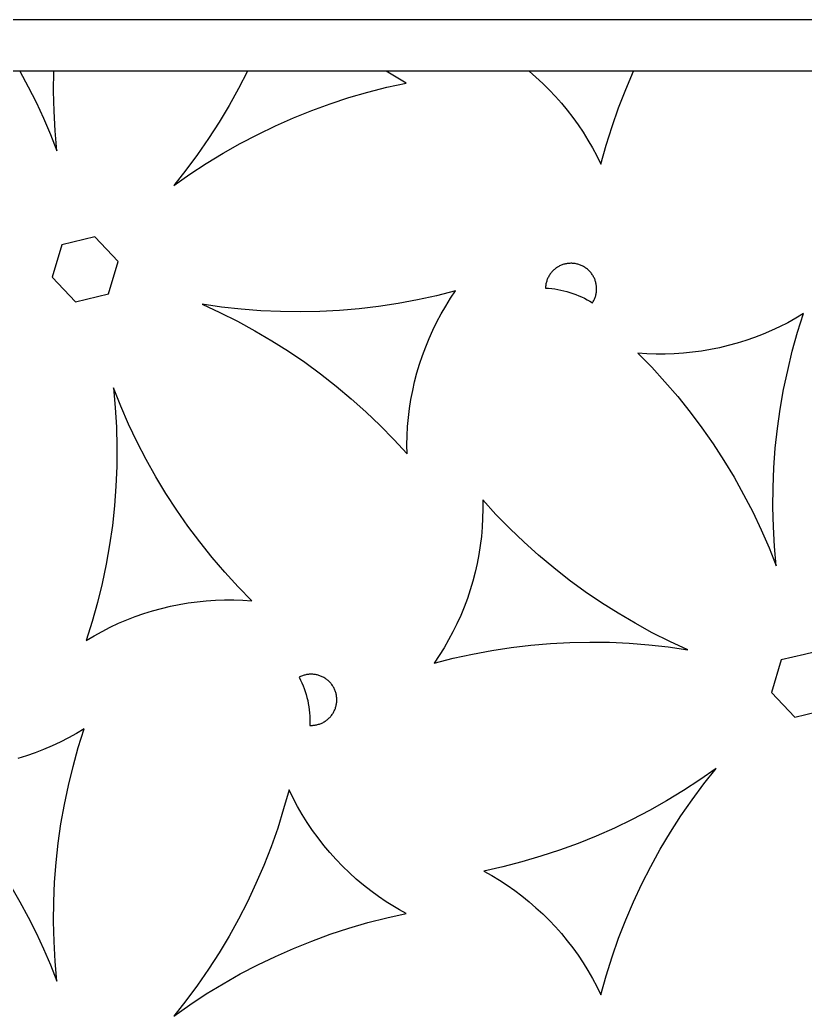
# Model space of a CAD drawing. Header units: millimetres. Extents: x 673 to 1358, y 599 to 1000.
# Drawn here: x 923.8 to 1015.7, y 883 to 999.6 of the extents above; entities that cross this region are included whole.
import ezdxf

# ---------------------------------------------------------------- set-up
doc = ezdxf.new("R2010")
doc.units = ezdxf.units.MM
doc.layers.add('Layer 01', color=12, linetype='Continuous', true_color=0xde0000)

msp = doc.modelspace()

# ---------------------------------------------------------------- linework, layer by layer
at = {"layer": 'Layer 01'}
for p, q in [((1358.34, 999.58), (672.87, 999.58)), ((1352.34, 993.58), (678.87, 993.58)), ((923.78, 993.58), (924.75, 991.77)), ((927.71, 991.25), (927.73, 993.58)), ((950.39, 993.58), (949.35, 991.56)), ((967.41, 993.1), (966.64, 993.58)), ((983.37, 993.58), (984.17, 992.89)), ((994.68, 991.46), (995.59, 993.58)), ((968.18, 992.64), (967.41, 993.1)), ((968.97, 992.2), (968.18, 992.64)), ((984.17, 992.89), (984.96, 992.16)), ((924.75, 991.77), (925.67, 989.94)), ((927.77, 988.92), (927.71, 991.25)), ((949.35, 991.56), (948.25, 989.56)), ((962.28, 990.49), (964.49, 991.13)), ((964.49, 991.13), (966.72, 991.71)), ((966.72, 991.71), (968.97, 992.2)), ((984.96, 992.16), (985.71, 991.42)), ((985.71, 991.42), (986.45, 990.64)), ((993.84, 989.31), (994.68, 991.46)), ((925.67, 989.94), (926.54, 988.07)), ((960.09, 989.77), (962.28, 990.49)), ((986.45, 990.64), (987.15, 989.84)), ((927.9, 986.59), (927.77, 988.92)), ((948.25, 989.56), (947.08, 987.61)), ((955.79, 988.12), (957.93, 988.98)), ((957.93, 988.98), (960.09, 989.77)), ((987.15, 989.84), (987.83, 989.02)), ((987.83, 989.02), (988.48, 988.18)), ((993.07, 987.13), (993.84, 989.31)), ((926.54, 988.07), (927.35, 986.18)), ((947.08, 987.61), (945.85, 985.69)), ((953.68, 987.19), (955.79, 988.12)), ((988.48, 988.18), (989.1, 987.31)), ((928.11, 984.27), (927.9, 986.59)), ((951.61, 986.19), (953.68, 987.19)), ((989.1, 987.31), (989.69, 986.43)), ((989.69, 986.43), (990.25, 985.52)), ((992.38, 984.93), (993.07, 987.13)), ((927.35, 986.18), (928.11, 984.27)), ((945.85, 985.69), (944.55, 983.82)), ((949.56, 985.12), (951.61, 986.19)), ((990.25, 985.52), (990.79, 984.6)), ((947.56, 983.99), (949.56, 985.12)), ((990.79, 984.6), (991.29, 983.66)), ((991.75, 982.7), (992.38, 984.93)), ((944.55, 983.82), (943.2, 981.99)), ((945.59, 982.79), (947.56, 983.99)), ((991.29, 983.66), (991.75, 982.7)), ((943.2, 981.99), (941.79, 980.2)), ((943.67, 981.53), (945.59, 982.79)), ((941.79, 980.2), (943.67, 981.53)), ((932.55, 974.19), (928.69, 973.27)), ((935.28, 971.31), (932.55, 974.19)), ((928.69, 973.27), (927.56, 969.47)), ((934.15, 967.51), (935.28, 971.31)), ((986.04, 970.09), (985.97, 970.01)), ((986.11, 970.17), (986.04, 970.09)), ((986.18, 970.24), (986.11, 970.17)), ((986.26, 970.32), (986.18, 970.24)), ((986.33, 970.38), (986.26, 970.32)), ((986.41, 970.45), (986.33, 970.38)), ((986.5, 970.51), (986.41, 970.45)), ((986.58, 970.57), (986.5, 970.51)), ((986.67, 970.63), (986.58, 970.57)), ((986.76, 970.69), (986.67, 970.63)), ((986.85, 970.74), (986.76, 970.69)), ((986.94, 970.79), (986.85, 970.74)), ((987.04, 970.83), (986.94, 970.79)), ((987.13, 970.87), (987.04, 970.83)), ((987.23, 970.91), (987.13, 970.87)), ((987.33, 970.94), (987.23, 970.91)), ((987.43, 970.98), (987.33, 970.94)), ((987.53, 971), (987.43, 970.98)), ((987.63, 971.03), (987.53, 971)), ((987.73, 971.05), (987.63, 971.03)), ((987.83, 971.07), (987.73, 971.05)), ((987.94, 971.08), (987.83, 971.07)), ((988.04, 971.09), (987.94, 971.08)), ((988.15, 971.09), (988.04, 971.09)), ((988.25, 971.1), (988.15, 971.09)), ((988.35, 971.1), (988.25, 971.1)), ((988.46, 971.09), (988.35, 971.1)), ((988.56, 971.08), (988.46, 971.09)), ((988.67, 971.07), (988.56, 971.08)), ((988.77, 971.06), (988.67, 971.07)), ((988.87, 971.04), (988.77, 971.06)), ((988.97, 971.01), (988.87, 971.04)), ((989.07, 970.99), (988.97, 971.01)), ((989.17, 970.96), (989.07, 970.99)), ((989.27, 970.93), (989.17, 970.96)), ((989.37, 970.89), (989.27, 970.93)), ((989.47, 970.85), (989.37, 970.89)), ((989.56, 970.81), (989.47, 970.85)), ((989.66, 970.76), (989.56, 970.81)), ((989.75, 970.71), (989.66, 970.76)), ((989.84, 970.66), (989.75, 970.71)), ((989.92, 970.6), (989.84, 970.66)), ((990.01, 970.54), (989.92, 970.6)), ((990.09, 970.48), (990.01, 970.54)), ((990.18, 970.41), (990.09, 970.48)), ((990.26, 970.35), (990.18, 970.41)), ((990.33, 970.28), (990.26, 970.35)), ((990.41, 970.2), (990.33, 970.28)), ((990.48, 970.13), (990.41, 970.2)), ((990.55, 970.05), (990.48, 970.13)), ((927.56, 969.47), (930.29, 966.59)), ((985.39, 968.91), (985.36, 968.81)), ((985.42, 969.01), (985.39, 968.91)), ((985.45, 969.11), (985.42, 969.01)), ((985.49, 969.21), (985.45, 969.11)), ((985.53, 969.31), (985.49, 969.21)), ((985.57, 969.4), (985.53, 969.31)), ((985.62, 969.49), (985.57, 969.4)), ((985.67, 969.59), (985.62, 969.49)), ((985.72, 969.67), (985.67, 969.59)), ((985.78, 969.76), (985.72, 969.67)), ((985.84, 969.85), (985.78, 969.76)), ((985.9, 969.93), (985.84, 969.85)), ((985.97, 970.01), (985.9, 969.93)), ((990.61, 969.97), (990.55, 970.05)), ((990.68, 969.89), (990.61, 969.97)), ((990.74, 969.8), (990.68, 969.89)), ((990.8, 969.71), (990.74, 969.8)), ((990.85, 969.63), (990.8, 969.71)), ((990.9, 969.53), (990.85, 969.63)), ((990.95, 969.44), (990.9, 969.53)), ((991, 969.35), (990.95, 969.44)), ((991.04, 969.25), (991, 969.35)), ((991.08, 969.16), (991.04, 969.25)), ((991.11, 969.06), (991.08, 969.16)), ((991.14, 968.96), (991.11, 969.06)), ((991.17, 968.86), (991.14, 968.96)), ((974.77, 967.88), (972.54, 967.31)), ((974.18, 967), (974.77, 967.88)), ((985.29, 968.3), (985.28, 968.19)), ((985.28, 968.19), (985.64, 968.17)), ((985.31, 968.5), (985.29, 968.4)), ((985.29, 968.4), (985.29, 968.3)), ((985.32, 968.61), (985.31, 968.5)), ((985.34, 968.71), (985.32, 968.61)), ((985.36, 968.81), (985.34, 968.71)), ((985.64, 968.17), (986.01, 968.14)), ((986.01, 968.14), (986.37, 968.1)), ((986.37, 968.1), (986.73, 968.04)), ((986.73, 968.04), (987.09, 967.97)), ((987.09, 967.97), (987.44, 967.89)), ((987.44, 967.89), (987.79, 967.8)), ((987.79, 967.8), (988.14, 967.7)), ((991.19, 968.76), (991.17, 968.86)), ((991.22, 968.65), (991.19, 968.76)), ((991.23, 968.55), (991.22, 968.65)), ((991.25, 968.45), (991.23, 968.55)), ((991.24, 967.72), (991.25, 967.82)), ((991.26, 968.34), (991.25, 968.45)), ((991.25, 967.82), (991.26, 967.93)), ((991.26, 968.24), (991.26, 968.34)), ((991.27, 968.14), (991.26, 968.24)), ((991.26, 967.93), (991.27, 968.03)), ((991.27, 968.03), (991.27, 968.14)), ((930.29, 966.59), (934.15, 967.51)), ((970.29, 966.81), (968.03, 966.39)), ((972.54, 967.31), (970.29, 966.81)), ((973.61, 966.09), (974.18, 967)), ((988.14, 967.7), (988.49, 967.58)), ((988.49, 967.58), (988.83, 967.45)), ((988.83, 967.45), (989.17, 967.31)), ((989.17, 967.31), (989.5, 967.17)), ((989.5, 967.17), (989.83, 967)), ((989.83, 967), (990.15, 966.83)), ((990.15, 966.83), (990.46, 966.65)), ((990.46, 966.65), (990.77, 966.46)), ((990.83, 966.55), (990.88, 966.64)), ((990.88, 966.64), (990.93, 966.73)), ((990.93, 966.73), (990.98, 966.82)), ((990.98, 966.82), (991.02, 966.92)), ((991.02, 966.92), (991.06, 967.01)), ((991.06, 967.01), (991.1, 967.11)), ((991.1, 967.11), (991.13, 967.21)), ((991.13, 967.21), (991.16, 967.31)), ((991.16, 967.31), (991.19, 967.41)), ((991.19, 967.41), (991.21, 967.51)), ((991.21, 967.51), (991.23, 967.62)), ((991.23, 967.62), (991.24, 967.72)), ((947.38, 965.98), (945.1, 966.32)), ((945.1, 966.32), (947.19, 965.35)), ((949.67, 965.73), (947.38, 965.98)), ((951.96, 965.54), (949.67, 965.73)), ((954.26, 965.44), (951.96, 965.54)), ((956.57, 965.4), (954.26, 965.44)), ((958.87, 965.45), (956.57, 965.4)), ((961.17, 965.57), (958.87, 965.45)), ((963.46, 965.77), (961.17, 965.57)), ((965.75, 966.04), (963.46, 965.77)), ((968.03, 966.39), (965.75, 966.04)), ((973.08, 965.17), (973.61, 966.09)), ((990.77, 966.46), (990.83, 966.55)), ((947.19, 965.35), (949.25, 964.31)), ((949.25, 964.31), (951.27, 963.21)), ((972.57, 964.23), (973.08, 965.17)), ((1014.57, 964.67), (1013.64, 964.15)), ((1015.49, 965.21), (1014.57, 964.67)), ((1014.79, 963.02), (1015.49, 965.21)), ((951.27, 963.21), (953.25, 962.04)), ((971.66, 962.3), (972.1, 963.27)), ((972.1, 963.27), (972.57, 964.23)), ((1011.72, 963.22), (1010.74, 962.8)), ((1012.68, 963.67), (1011.72, 963.22)), ((1013.64, 964.15), (1012.68, 963.67)), ((953.25, 962.04), (955.2, 960.81)), ((971.26, 961.31), (971.66, 962.3)), ((1008.73, 962.06), (1007.71, 961.75)), ((1009.74, 962.42), (1008.73, 962.06)), ((1010.74, 962.8), (1009.74, 962.42)), ((1014.17, 960.8), (1014.79, 963.02)), ((955.2, 960.81), (957.1, 959.51)), ((970.89, 960.31), (971.26, 961.31)), ((1003.55, 960.83), (1002.49, 960.69)), ((1004.6, 961), (1003.55, 960.83)), ((1005.65, 961.22), (1004.6, 961)), ((1006.68, 961.46), (1005.65, 961.22)), ((1007.71, 961.75), (1006.68, 961.46)), ((1013.63, 958.56), (1014.17, 960.8)), ((970.55, 959.3), (970.89, 960.31)), ((996.1, 960.59), (997.71, 958.94)), ((997.16, 960.51), (996.1, 960.59)), ((998.23, 960.48), (997.16, 960.51)), ((999.3, 960.47), (998.23, 960.48)), ((1000.36, 960.51), (999.3, 960.47)), ((1001.43, 960.58), (1000.36, 960.51)), ((1002.49, 960.69), (1001.43, 960.58)), ((957.1, 959.51), (958.96, 958.15)), ((970.24, 958.27), (970.55, 959.3)), ((997.71, 958.94), (999.26, 957.24)), ((1013.15, 956.31), (1013.63, 958.56)), ((958.96, 958.15), (960.77, 956.73)), ((969.74, 956.2), (969.97, 957.24)), ((969.97, 957.24), (970.24, 958.27)), ((999.26, 957.24), (1000.76, 955.49)), ((935.58, 954.37), (934.73, 956.51)), ((934.73, 956.51), (934.94, 954.21)), ((960.77, 956.73), (962.54, 955.25)), ((969.54, 955.15), (969.74, 956.2)), ((1012.76, 954.04), (1013.15, 956.31)), ((962.54, 955.25), (964.26, 953.71)), ((969.37, 954.1), (969.54, 955.15)), ((1000.76, 955.49), (1002.2, 953.69)), ((934.94, 954.21), (935.07, 951.91)), ((936.5, 952.26), (935.58, 954.37)), ((969.24, 953.04), (969.37, 954.1)), ((1012.43, 951.76), (1012.76, 954.04)), ((964.26, 953.71), (965.92, 952.12)), ((969.15, 951.98), (969.24, 953.04)), ((1002.2, 953.69), (1003.58, 951.85)), ((935.07, 951.91), (935.13, 949.61)), ((937.49, 950.18), (936.5, 952.26)), ((965.92, 952.12), (967.53, 950.48)), ((969.09, 950.91), (969.15, 951.98)), ((1003.58, 951.85), (1004.9, 949.96)), ((1012.18, 949.47), (1012.43, 951.76)), ((967.53, 950.48), (969.09, 948.78)), ((969.07, 949.84), (969.09, 950.91)), ((935.13, 949.61), (935.11, 947.31)), ((938.55, 948.13), (937.49, 950.18)), ((969.09, 948.78), (969.07, 949.84)), ((1004.9, 949.96), (1006.16, 948.03)), ((1012.01, 947.17), (1012.18, 949.47)), ((939.68, 946.12), (938.55, 948.13)), ((1006.16, 948.03), (1007.35, 946.06)), ((935.11, 947.31), (935.01, 945.01)), ((1011.92, 944.87), (1012.01, 947.17)), ((940.87, 944.15), (939.68, 946.12)), ((1007.35, 946.06), (1008.47, 944.05)), ((935.01, 945.01), (934.84, 942.71)), ((1011.9, 942.56), (1011.92, 944.87)), ((942.12, 942.22), (940.87, 944.15)), ((979.49, 941.7), (977.94, 943.4)), ((977.94, 943.4), (977.95, 942.33)), ((1008.47, 944.05), (1009.53, 942)), ((934.84, 942.71), (934.59, 940.42)), ((943.44, 940.33), (942.12, 942.22)), ((977.95, 942.33), (977.93, 941.26)), ((1011.95, 940.26), (1011.9, 942.56)), ((977.93, 941.26), (977.87, 940.2)), ((981.1, 940.05), (979.49, 941.7)), ((1009.53, 942), (1010.52, 939.92)), ((934.59, 940.42), (934.27, 938.14)), ((944.82, 938.48), (943.44, 940.33)), ((977.87, 940.2), (977.78, 939.14)), ((982.77, 938.46), (981.1, 940.05)), ((1010.52, 939.92), (1011.44, 937.81)), ((1012.08, 937.96), (1011.95, 940.26)), ((977.78, 939.14), (977.65, 938.08)), ((934.27, 938.14), (933.87, 935.87)), ((946.26, 936.68), (944.82, 938.48)), ((977.65, 938.08), (977.49, 937.02)), ((984.48, 936.92), (982.77, 938.46)), ((1011.44, 937.81), (1012.29, 935.67)), ((1012.29, 935.67), (1012.08, 937.96)), ((947.76, 934.94), (946.26, 936.68)), ((977.49, 937.02), (977.29, 935.97)), ((986.25, 935.44), (984.48, 936.92)), ((933.87, 935.87), (933.4, 933.62)), ((977.29, 935.97), (977.05, 934.93)), ((988.06, 934.02), (986.25, 935.44)), ((949.31, 933.24), (947.76, 934.94)), ((977.05, 934.93), (976.78, 933.9)), ((989.92, 932.66), (988.06, 934.02)), ((933.4, 933.62), (932.85, 931.38)), ((950.92, 931.59), (949.31, 933.24)), ((976.48, 932.88), (976.14, 931.87)), ((976.78, 933.9), (976.48, 932.88)), ((944.53, 931.49), (945.59, 931.6)), ((945.59, 931.6), (946.66, 931.67)), ((946.66, 931.67), (947.73, 931.7)), ((947.73, 931.7), (948.79, 931.7)), ((948.79, 931.7), (949.86, 931.66)), ((949.86, 931.66), (950.92, 931.59)), ((976.14, 931.87), (975.77, 930.87)), ((991.83, 931.37), (989.92, 932.66)), ((932.85, 931.38), (932.23, 929.16)), ((938.29, 930.11), (939.31, 930.43)), ((939.31, 930.43), (940.34, 930.71)), ((940.34, 930.71), (941.38, 930.96)), ((941.38, 930.96), (942.42, 931.17)), ((942.42, 931.17), (943.48, 931.35)), ((943.48, 931.35), (944.53, 931.49)), ((975.77, 930.87), (975.36, 929.88)), ((993.77, 930.13), (991.83, 931.37)), ((935.31, 928.96), (936.29, 929.38)), ((936.29, 929.38), (937.28, 929.76)), ((937.28, 929.76), (938.29, 930.11)), ((975.36, 929.88), (974.92, 928.91)), ((995.76, 928.96), (993.77, 930.13)), ((932.23, 929.16), (931.54, 926.96)), ((933.39, 928.02), (934.34, 928.51)), ((934.34, 928.51), (935.31, 928.96)), ((974.92, 928.91), (974.45, 927.95)), ((997.78, 927.86), (995.76, 928.96)), ((931.54, 926.96), (932.45, 927.51)), ((932.45, 927.51), (933.39, 928.02)), ((973.95, 927.01), (973.41, 926.08)), ((974.45, 927.95), (973.95, 927.01)), ((999.84, 926.83), (997.78, 927.86)), ((973.41, 926.08), (972.85, 925.18)), ((976.73, 925.36), (978.99, 925.79)), ((978.99, 925.79), (981.27, 926.13)), ((981.27, 926.13), (983.56, 926.41)), ((983.56, 926.41), (985.85, 926.6)), ((985.85, 926.6), (988.15, 926.73)), ((988.15, 926.73), (990.46, 926.77)), ((990.46, 926.77), (992.76, 926.74)), ((992.76, 926.74), (995.06, 926.63)), ((995.06, 926.63), (997.36, 926.45)), ((997.36, 926.45), (999.65, 926.19)), ((999.65, 926.19), (1001.93, 925.86)), ((1001.93, 925.86), (999.84, 926.83)), ((972.85, 925.18), (972.25, 924.29)), ((972.25, 924.29), (974.48, 924.87)), ((974.48, 924.87), (976.73, 925.36)), ((1012.88, 924.67), (1011.75, 920.87)), ((1015.6, 925.32), (1012.88, 924.67)), ((1016.74, 925.59), (1015.6, 925.32)), ((956.54, 922.69), (956.45, 922.65)), ((956.45, 922.65), (956.61, 922.32)), ((956.63, 922.74), (956.54, 922.69)), ((956.61, 922.32), (956.77, 921.99)), ((956.73, 922.78), (956.63, 922.74)), ((956.83, 922.82), (956.73, 922.78)), ((956.93, 922.85), (956.83, 922.82)), ((957.03, 922.88), (956.93, 922.85)), ((957.13, 922.91), (957.03, 922.88)), ((957.23, 922.93), (957.13, 922.91)), ((957.33, 922.96), (957.23, 922.93)), ((957.43, 922.97), (957.33, 922.96)), ((957.54, 922.99), (957.43, 922.97)), ((957.64, 923), (957.54, 922.99)), ((957.74, 923), (957.64, 923)), ((957.85, 923), (957.74, 923)), ((957.95, 923), (957.85, 923)), ((958.06, 923), (957.95, 923)), ((958.16, 922.99), (958.06, 923)), ((958.26, 922.98), (958.16, 922.99)), ((958.37, 922.96), (958.26, 922.98)), ((958.47, 922.94), (958.37, 922.96)), ((958.57, 922.92), (958.47, 922.94)), ((958.67, 922.89), (958.57, 922.92)), ((958.77, 922.86), (958.67, 922.89)), ((958.87, 922.83), (958.77, 922.86)), ((958.97, 922.79), (958.87, 922.83)), ((959.07, 922.75), (958.97, 922.79)), ((959.16, 922.71), (959.07, 922.75)), ((959.25, 922.66), (959.16, 922.71)), ((959.35, 922.61), (959.25, 922.66)), ((959.44, 922.56), (959.35, 922.61)), ((959.52, 922.5), (959.44, 922.56)), ((959.61, 922.44), (959.52, 922.5)), ((959.69, 922.38), (959.61, 922.44)), ((959.77, 922.32), (959.69, 922.38)), ((959.85, 922.25), (959.77, 922.32)), ((956.77, 921.99), (956.91, 921.66)), ((956.91, 921.66), (957.04, 921.32)), ((957.04, 921.32), (957.16, 920.97)), ((959.93, 922.18), (959.85, 922.25)), ((960, 922.11), (959.93, 922.18)), ((960.08, 922.03), (960, 922.11)), ((960.15, 921.95), (960.08, 922.03)), ((960.21, 921.87), (960.15, 921.95)), ((960.28, 921.79), (960.21, 921.87)), ((960.34, 921.7), (960.28, 921.79)), ((960.39, 921.62), (960.34, 921.7)), ((960.45, 921.53), (960.39, 921.62)), ((960.5, 921.44), (960.45, 921.53)), ((960.55, 921.34), (960.5, 921.44)), ((960.59, 921.25), (960.55, 921.34)), ((960.63, 921.15), (960.59, 921.25)), ((960.67, 921.06), (960.63, 921.15)), ((957.16, 920.97), (957.27, 920.62)), ((957.27, 920.62), (957.36, 920.27)), ((957.36, 920.27), (957.45, 919.92)), ((960.71, 920.96), (960.67, 921.06)), ((960.74, 920.86), (960.71, 920.96)), ((960.77, 920.76), (960.74, 920.86)), ((960.79, 920.66), (960.77, 920.76)), ((960.81, 920.55), (960.79, 920.66)), ((960.83, 920.45), (960.81, 920.55)), ((960.84, 920.35), (960.83, 920.45)), ((960.85, 920.24), (960.84, 920.35)), ((960.86, 920.14), (960.85, 920.24)), ((960.85, 919.83), (960.86, 919.93)), ((960.86, 920.04), (960.86, 920.14)), ((960.86, 919.93), (960.86, 920.04)), ((1011.75, 920.87), (1014.47, 917.98)), ((957.45, 919.92), (957.52, 919.56)), ((957.52, 919.56), (957.58, 919.2)), ((957.58, 919.2), (957.63, 918.84)), ((957.63, 918.84), (957.67, 918.48)), ((960.57, 918.72), (960.61, 918.82)), ((960.61, 918.82), (960.65, 918.92)), ((960.65, 918.92), (960.69, 919.01)), ((960.69, 919.01), (960.72, 919.11)), ((960.72, 919.11), (960.75, 919.21)), ((960.75, 919.21), (960.78, 919.31)), ((960.78, 919.31), (960.8, 919.41)), ((960.8, 919.41), (960.82, 919.52)), ((960.82, 919.52), (960.83, 919.62)), ((960.83, 919.62), (960.85, 919.72)), ((960.85, 919.72), (960.85, 919.83)), ((1014.47, 917.98), (1018.33, 918.91)), ((957.67, 918.48), (957.69, 918.11)), ((957.69, 918.11), (957.7, 917.75)), ((957.7, 917.75), (957.7, 917.39)), ((959.57, 917.55), (959.65, 917.61)), ((959.65, 917.61), (959.73, 917.67)), ((959.73, 917.67), (959.81, 917.74)), ((959.81, 917.74), (959.89, 917.81)), ((959.89, 917.81), (959.97, 917.88)), ((959.97, 917.88), (960.04, 917.95)), ((960.04, 917.95), (960.11, 918.03)), ((960.11, 918.03), (960.18, 918.11)), ((960.18, 918.11), (960.24, 918.19)), ((960.24, 918.19), (960.31, 918.27)), ((960.31, 918.27), (960.36, 918.36)), ((960.36, 918.36), (960.42, 918.45)), ((960.42, 918.45), (960.47, 918.54)), ((960.47, 918.54), (960.52, 918.63)), ((960.52, 918.63), (960.57, 918.72)), ((931.3, 916.61), (930.39, 916.06)), ((930.61, 914.42), (931.3, 916.61)), ((957.7, 917.39), (957.69, 917.02)), ((957.69, 917.02), (957.8, 917.02)), ((957.8, 917.02), (957.9, 917.02)), ((957.9, 917.02), (958.01, 917.02)), ((958.01, 917.02), (958.11, 917.03)), ((958.11, 917.03), (958.21, 917.04)), ((958.21, 917.04), (958.32, 917.05)), ((958.32, 917.05), (958.42, 917.07)), ((958.42, 917.07), (958.52, 917.09)), ((958.52, 917.09), (958.62, 917.11)), ((958.62, 917.11), (958.72, 917.14)), ((958.72, 917.14), (958.82, 917.17)), ((958.82, 917.17), (958.92, 917.21)), ((958.92, 917.21), (959.02, 917.25)), ((959.02, 917.25), (959.11, 917.29)), ((959.11, 917.29), (959.21, 917.33)), ((959.21, 917.33), (959.3, 917.38)), ((959.3, 917.38), (959.39, 917.43)), ((959.39, 917.43), (959.48, 917.49)), ((959.48, 917.49), (959.57, 917.55)), ((929.45, 915.55), (928.5, 915.06)), ((930.39, 916.06), (929.45, 915.55)), ((926.55, 914.2), (925.56, 913.81)), ((927.53, 914.61), (926.55, 914.2)), ((928.5, 915.06), (927.53, 914.61)), ((930, 912.22), (930.61, 914.42)), ((924.55, 913.46), (923.53, 913.14)), ((925.56, 913.81), (924.55, 913.46)), ((929.45, 909.99), (930, 912.22)), ((1005.24, 911.98), (1003.36, 910.65)), ((1003.81, 910.17), (1005.24, 911.98)), ((1003.36, 910.65), (1001.43, 909.39)), ((928.98, 907.75), (929.45, 909.99)), ((955.27, 909.47), (954.64, 907.23)), ((955.75, 908.49), (955.27, 909.47)), ((1002.45, 908.32), (1003.81, 910.17)), ((956.27, 907.52), (955.75, 908.49)), ((1001.43, 909.39), (999.46, 908.19)), ((1001.14, 906.43), (1002.45, 908.32)), ((928.58, 905.5), (928.98, 907.75)), ((954.64, 907.23), (953.94, 905)), ((956.82, 906.57), (956.27, 907.52)), ((999.46, 908.19), (997.46, 907.05)), ((957.4, 905.64), (956.82, 906.57)), ((995.42, 905.98), (993.34, 904.98)), ((997.46, 907.05), (995.42, 905.98)), ((999.9, 904.5), (1001.14, 906.43)), ((928.26, 903.23), (928.58, 905.5)), ((953.94, 905), (953.16, 902.8)), ((958.02, 904.73), (957.4, 905.64)), ((993.34, 904.98), (991.23, 904.05)), ((958.66, 903.84), (958.02, 904.73)), ((959.34, 902.97), (958.66, 903.84)), ((991.23, 904.05), (989.1, 903.19)), ((998.72, 902.52), (999.9, 904.5)), ((928.01, 900.95), (928.26, 903.23)), ((953.16, 902.8), (952.31, 900.63)), ((960.04, 902.13), (959.34, 902.97)), ((989.1, 903.19), (986.93, 902.4)), ((997.61, 900.51), (998.72, 902.52)), ((960.78, 901.32), (960.04, 902.13)), ((961.54, 900.53), (960.78, 901.32)), ((984.75, 901.69), (982.53, 901.04)), ((986.93, 902.4), (984.75, 901.69)), ((927.83, 898.67), (928.01, 900.95)), ((952.31, 900.63), (951.38, 898.49)), ((962.33, 899.76), (961.54, 900.53)), ((980.3, 900.47), (978.05, 899.97)), ((982.53, 901.04), (980.3, 900.47)), ((996.57, 898.46), (997.61, 900.51)), ((963.14, 899.03), (962.33, 899.76)), ((963.98, 898.32), (963.14, 899.03)), ((978.05, 899.97), (978.99, 899.45)), ((978.99, 899.45), (979.9, 898.89)), ((922.68, 898.27), (923.78, 896.38)), ((927.73, 896.38), (927.83, 898.67)), ((951.38, 898.49), (950.39, 896.38)), ((964.85, 897.64), (963.98, 898.32)), ((979.9, 898.89), (980.8, 898.31)), ((980.8, 898.31), (981.68, 897.69)), ((995.59, 896.38), (996.57, 898.46)), ((965.74, 896.99), (964.85, 897.64)), ((966.64, 896.38), (965.74, 896.99)), ((981.68, 897.69), (982.53, 897.05)), ((982.53, 897.05), (983.37, 896.38)), ((923.78, 896.38), (924.75, 894.57)), ((927.71, 894.05), (927.73, 896.38)), ((950.39, 896.38), (949.35, 894.35)), ((967.41, 895.89), (966.64, 896.38)), ((968.18, 895.43), (967.41, 895.89)), ((983.37, 896.38), (984.17, 895.68)), ((984.17, 895.68), (984.96, 894.96)), ((994.68, 894.25), (995.59, 896.38)), ((924.75, 894.57), (925.67, 892.73)), ((949.35, 894.35), (948.25, 892.36)), ((964.49, 893.93), (966.72, 894.5)), ((966.72, 894.5), (968.97, 895)), ((968.97, 895), (968.18, 895.43)), ((984.96, 894.96), (985.71, 894.21)), ((927.77, 891.71), (927.71, 894.05)), ((960.09, 892.56), (962.28, 893.28)), ((962.28, 893.28), (964.49, 893.93)), ((985.71, 894.21), (986.45, 893.43)), ((986.45, 893.43), (987.15, 892.64)), ((993.84, 892.1), (994.68, 894.25)), ((925.67, 892.73), (926.54, 890.86)), ((948.25, 892.36), (947.08, 890.4)), ((957.93, 891.77), (960.09, 892.56)), ((987.15, 892.64), (987.83, 891.81)), ((993.07, 889.92), (993.84, 892.1)), ((926.54, 890.86), (927.35, 888.98)), ((927.9, 889.39), (927.77, 891.71)), ((953.68, 889.98), (955.79, 890.91)), ((955.79, 890.91), (957.93, 891.77)), ((987.83, 891.81), (988.48, 890.97)), ((988.48, 890.97), (989.1, 890.11)), ((947.08, 890.4), (945.85, 888.49)), ((951.61, 888.98), (953.68, 889.98)), ((989.1, 890.11), (989.69, 889.22)), ((992.38, 887.72), (993.07, 889.92)), ((927.35, 888.98), (928.11, 887.06)), ((928.11, 887.06), (927.9, 889.39)), ((945.85, 888.49), (944.55, 886.61)), ((949.56, 887.92), (951.61, 888.98)), ((989.69, 889.22), (990.25, 888.31)), ((947.56, 886.78), (949.56, 887.92)), ((990.25, 888.31), (990.79, 887.39)), ((990.79, 887.39), (991.29, 886.45)), ((991.75, 885.49), (992.38, 887.72)), ((944.55, 886.61), (943.2, 884.78)), ((945.59, 885.58), (947.56, 886.78)), ((991.29, 886.45), (991.75, 885.49)), ((943.67, 884.32), (945.59, 885.58)), ((943.2, 884.78), (941.79, 882.99)), ((941.79, 882.99), (943.67, 884.32))]:
    msp.add_line(p, q, dxfattribs=at)

doc.saveas('drawing.dxf')
